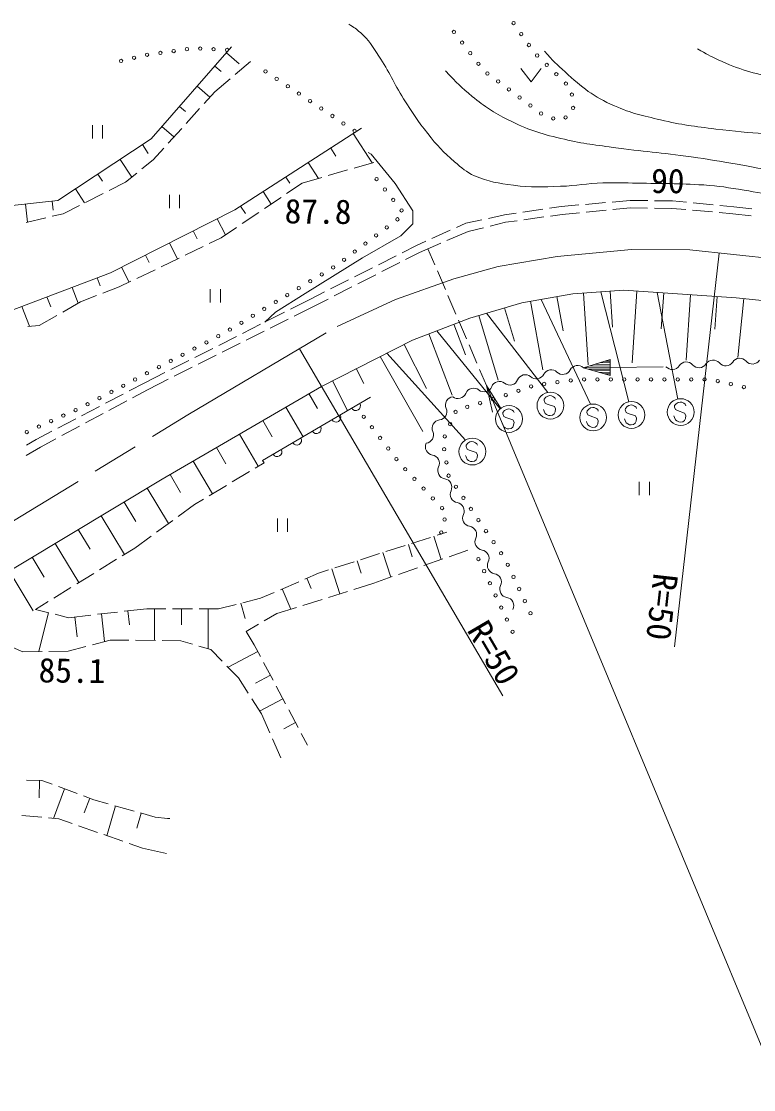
# Model space of a CAD drawing. Units: millimetres at full size, sheet at 1:1000; details may follow other scales. Extents: x 40000 to 680000, y 20000 to 380000.
# Drawn here: x 471646 to 526312, y 239185 to 318998 of the extents above; entities that cross this region are included whole.
import ezdxf
from ezdxf.enums import TextEntityAlignment as Align

# ---------------------------------------------------------------- set-up
doc = ezdxf.new("R2010")
doc.units = ezdxf.units.MM
doc.header["$LTSCALE"] = 1000
doc.linetypes.add('CHAIN', pattern=[18.5, 12, -1.5, 3.5, -1.5])
for name, color, linetype, lineweight in [('M-BGD', 7, 'Continuous', 13), ('M-BMK', 2, 'CHAIN', 13), ('M-STR-HTXT', 7, 'Continuous', 13), ('M-STR-STRC', 7, 'Continuous', 13)]:
    doc.layers.add(name, color=color, linetype=linetype, lineweight=lineweight)
doc.layers.add('M-BGD-HTXT', color=7, linetype='Continuous')
doc.styles.add('ＭＳ ゴシック', font='')
doc.styles.get('ＭＳ ゴシック').set_extended_font_data('MS Gothic')

# ---------------------------------------------------------------- blocks, each defined once
blk = doc.blocks.new('open_arrow')
at = {"color": 0, "linetype": 'Continuous', "lineweight": -2}
blk.add_lwpolyline([(7.5, 1.25), (0, 0), (7.5, -1.25)], dxfattribs=at)

msp = doc.modelspace()

# ---------------------------------------------------------------- linework, layer by layer
at = {"layer": 'M-BGD'}
for p, q in [((486951, 316656), (487895, 315831)), ((486082, 315661), (486554, 315248)), ((488758, 315996), (487610, 315028)), ((508945, 315480), (509695, 314480)), ((509695, 314480), (510445, 315480)), ((487227, 314706), (486079, 313737)), ((484766, 314155), (485711, 313330)), ((486079, 313737), (485288, 312861)), ((483451, 312648), (483899, 312257)), ((484953, 312490), (483948, 311376)), ((476952, 311241), (476952, 310241)), ((477702, 310241), (477702, 311241)), ((482135, 311142), (483031, 310359)), ((483613, 311005), (482609, 309891)), ((496425, 310612), (497833, 308424)), ((480683, 309791), (481121, 309129)), ((482274, 309520), (481483, 308643)), ((494743, 309530), (495123, 308939)), ((479016, 308687), (479891, 307365)), ((481483, 308643), (480650, 307974)), ((493061, 308448), (493821, 307266)), ((497953, 308458), (496482, 308034)), ((477348, 307583), (477691, 307064)), ((480260, 307661), (479427, 306992)), ((491379, 307366), (491679, 306900)), ((494080, 307340), (492609, 306916)), ((496002, 307895), (494560, 307479)), ((479427, 306992), (478205, 306373)), ((492609, 306916), (491443, 306128)), ((475680, 306480), (476367, 305442)), ((477759, 306147), (476421, 305469)), ((482700, 306030), (482700, 305030)), ((483450, 305030), (483450, 306030)), ((489697, 306285), (490296, 305352)), ((491029, 305848), (489786, 305007)), ((471956, 305348), (472101, 303999)), ((473945, 305561), (474017, 304887)), ((475975, 305243), (474753, 304624)), ((488014, 305203), (488382, 304631)), ((510566, 304963), (509082, 304745)), ((511943, 305164), (511061, 305035)), ((513271, 305280), (511943, 305164)), ((515263, 305454), (513769, 305324)), ((515301, 304889), (513808, 304747)), ((517089, 305613), (515761, 305498)), ((517094, 305060), (515799, 304937)), ((518422, 305603), (517089, 305613)), ((518401, 305047), (517094, 305060)), ((520209, 305029), (518901, 305042)), ((520255, 305588), (518922, 305599)), ((521240, 304936), (520209, 305029)), ((521296, 305486), (520255, 305588)), ((523232, 304757), (521738, 304891)), ((523286, 305290), (521794, 305437)), ((524824, 305139), (523784, 305241)), ((526186, 304986), (524824, 305139)), ((473466, 304321), (472005, 303977)), ((474753, 304624), (473952, 304435)), ((486258, 304251), (486874, 303038)), ((489372, 304727), (488130, 303887)), ((506025, 304173), (504833, 303911)), ((507705, 304543), (506513, 304281)), ((508587, 304673), (507705, 304543)), ((508666, 304107), (507793, 303985)), ((510647, 304385), (509161, 304177)), ((512015, 304577), (511142, 304454)), ((513310, 304700), (512015, 304577)), ((524760, 304620), (523730, 304713)), ((526123, 304468), (524760, 304620)), ((484475, 303345), (484776, 302751)), ((487715, 303607), (486549, 302819)), ((503668, 303388), (502300, 302773)), ((504989, 303299), (503411, 302619)), ((504833, 303911), (504125, 303593)), ((506148, 303583), (504989, 303299)), ((507793, 303985), (506634, 303701)), ((486549, 302819), (485676, 302398)), ((501844, 302568), (501136, 302250)), ((482692, 302438), (483295, 301252)), ((485226, 302181), (483874, 301531)), ((501136, 302250), (500081, 301716)), ((501375, 301741), (500335, 301210)), ((502952, 302421), (501375, 301741)), ((502002, 302012), (502514, 300810)), ((480909, 301532), (481191, 300977)), ((483424, 301314), (482072, 300663)), ((499635, 301490), (498297, 300812)), ((499890, 300983), (498554, 300301)), ((479126, 300625), (479690, 299516)), ((481622, 300446), (480270, 299795)), ((497851, 300587), (496513, 299909)), ((502711, 300350), (503299, 298970)), ((477297, 299825), (477521, 299235)), ((479820, 299578), (478947, 299158)), ((496067, 299683), (494729, 299005)), ((498109, 300073), (496773, 299391)), ((475427, 299115), (475875, 297936)), ((477265, 298507), (476049, 298036)), ((478947, 299158), (477731, 298687)), ((485750, 298984), (485750, 297984)), ((486500, 297984), (486500, 298984)), ((494282, 298779), (493228, 298245)), ((496328, 299163), (494992, 298481)), ((503495, 298510), (504083, 297130)), ((513610, 298701), (513972, 293334)), ((515606, 298836), (515787, 296152)), ((517601, 298839), (517244, 293495)), ((519597, 298705), (519418, 296034)), ((521592, 298572), (521266, 293693)), ((473557, 298405), (473838, 297665)), ((476049, 298036), (474732, 297280)), ((493228, 298245), (491732, 297490)), ((493508, 297722), (491999, 296965)), ((494547, 298253), (493508, 297722)), ((509661, 298086), (510575, 292952)), ((511631, 298436), (512087, 295869)), ((523588, 298439), (523425, 295999)), ((525582, 298285), (525128, 293883)), ((471687, 297695), (472250, 296214)), ((474298, 297032), (472980, 296276)), ((491286, 297264), (489947, 296588)), ((505808, 297026), (507232, 292202)), ((507726, 297592), (508462, 295100)), ((472980, 296276), (472115, 296203)), ((489501, 296363), (488162, 295686)), ((491553, 296741), (490212, 296068)), ((503922, 296364), (504796, 294080)), ((504279, 296670), (504868, 295290)), ((487716, 295461), (486377, 294785)), ((489765, 295844), (488424, 295171)), ((502054, 295649), (503801, 291082)), ((485930, 294559), (484591, 293883)), ((487978, 294947), (486637, 294274)), ((500217, 294866), (501892, 291572)), ((505064, 294830), (505652, 293451)), ((486190, 294050), (484849, 293377)), ((498434, 293960), (501615, 288366)), ((513605, 293121), (515599, 293743)), ((515612, 292543), (515599, 293743)), ((484145, 293658), (482806, 292982)), ((484403, 293153), (483062, 292480)), ((496651, 293053), (497219, 291937)), ((505848, 292991), (506361, 291788)), ((513605, 293121), (515605, 293143)), ((513605, 293121), (515612, 292543)), ((515604, 293263), (514004, 293245)), ((515607, 293023), (514007, 293005)), ((514403, 293370), (515603, 293383)), ((515601, 293503), (514801, 293494)), ((515200, 293618), (515600, 293623)), ((519566, 293186), (515605, 293143)), ((482360, 292756), (480864, 292001)), ((482615, 292255), (481107, 291499)), ((494869, 292146), (496003, 289915)), ((514408, 292890), (515608, 292903)), ((515609, 292783), (514809, 292774)), ((515211, 292658), (515611, 292663)), ((480864, 292001), (479690, 291387)), ((481107, 291499), (479949, 290879)), ((479247, 291156), (477917, 290461)), ((479508, 290643), (478186, 289935)), ((489645, 286187), (497704, 290912)), ((493116, 291185), (493761, 290079)), ((477474, 290230), (476144, 289535)), ((491388, 290177), (492679, 287966)), ((475701, 289304), (474372, 288609)), ((477745, 289699), (476423, 288991)), ((489661, 289169), (490362, 287968)), ((473928, 288378), (472754, 287764)), ((475982, 288755), (474659, 288047)), ((487933, 288161), (489335, 285759)), ((472754, 287764), (472020, 287333)), ((474219, 287811), (473061, 287191)), ((473061, 287191), (472001, 286575)), ((486206, 287153), (486920, 285929)), ((484479, 286145), (485907, 283697)), ((489096, 285616), (489770, 286021)), ((489770, 286021), (489645, 286187)), ((482751, 285137), (483528, 283806)), ((487382, 284584), (488667, 285358)), ((485669, 283553), (486954, 284326)), ((517779, 284595), (517779, 283595)), ((518529, 283595), (518529, 284595)), ((481032, 284115), (482619, 281473)), ((479318, 283085), (480184, 281642)), ((483350, 282005), (484566, 282890)), ((484566, 282890), (485240, 283295)), ((477603, 282055), (479336, 279170)), ((490757, 281858), (490757, 280858)), ((491507, 280858), (491507, 281858)), ((475889, 281025), (476769, 279560)), ((481732, 280828), (482945, 281711)), ((480111, 279649), (481328, 280534)), ((502200, 280448), (500771, 279991)), ((502441, 280525), (502995, 278793)), ((503420, 280838), (502676, 280600)), ((474174, 279995), (475935, 277065)), ((479175, 279070), (480111, 279649)), ((500295, 279839), (498866, 279382)), ((500536, 279916), (500829, 278997)), ((503586, 279000), (504975, 279487)), ((472460, 278965), (473355, 277476)), ((477474, 278017), (478749, 278807)), ((496485, 278620), (495056, 278163)), ((496726, 278697), (497023, 277768)), ((498390, 279229), (496961, 278773)), ((498631, 279306), (499218, 277470)), ((501698, 278339), (503114, 278835)), ((470746, 277935), (472535, 274957)), ((475773, 276965), (477049, 277754)), ((493836, 277773), (492816, 277331)), ((494580, 278011), (493836, 277773)), ((494821, 278088), (495415, 276231)), ((499811, 277678), (501226, 278174)), ((492357, 277133), (490980, 276537)), ((492949, 277389), (493276, 276635)), ((496476, 276563), (497949, 277025)), ((497949, 277025), (499339, 277512)), ((474073, 275912), (475348, 276701)), ((490521, 276338), (489501, 275897)), ((491114, 276595), (491767, 275086)), ((494568, 275965), (495999, 276414)), ((472711, 275069), (473648, 275649)), ((487687, 275437), (486358, 275100)), ((488029, 275524), (488344, 274394)), ((489501, 275897), (488172, 275560)), ((492659, 275366), (494091, 275815)), ((473692, 274819), (472711, 275069)), ((473680, 274822), (472939, 271913)), ((475157, 274446), (474176, 274696)), ((476836, 274639), (475157, 274446)), ((478823, 274867), (477333, 274696)), ((477617, 274728), (477854, 272662)), ((480999, 275116), (479320, 274923)), ((479604, 274956), (479722, 273923)), ((482428, 275112), (480999, 275116)), ((481595, 275114), (481588, 272741)), ((484428, 275106), (482928, 275110)), ((483595, 275108), (483591, 273922)), ((486358, 275100), (484928, 275105)), ((485595, 275103), (485586, 272125)), ((489782, 274213), (490709, 274754)), ((490709, 274754), (492182, 275217)), ((475630, 274500), (475801, 273009)), ((488424, 273418), (489351, 273960)), ((489033, 272421), (488424, 273418)), ((470099, 272608), (471761, 271891)), ((475136, 271953), (476468, 272301)), ((476951, 272427), (478283, 272774)), ((478283, 272774), (479666, 272760)), ((480166, 272755), (481666, 272741)), ((482166, 272736), (483549, 272722)), ((483549, 272722), (484425, 272465)), ((484905, 272325), (485782, 272068)), ((489498, 271543), (489033, 272421)), ((471761, 271891), (473198, 271918)), ((473698, 271927), (475136, 271953)), ((485782, 272068), (486640, 271187)), ((489301, 271915), (487078, 270738)), ((486989, 270829), (487848, 269949)), ((490434, 269775), (489732, 271101)), ((487848, 269949), (488571, 268812)), ((490237, 270148), (489126, 269559)), ((491371, 268008), (490668, 269333)), ((488839, 268390), (489562, 267254)), ((491173, 268380), (489432, 267458)), ((492307, 266240), (491605, 267566)), ((489562, 267254), (490186, 265839)), ((492109, 266613), (491239, 266152)), ((493006, 264920), (492541, 265798)), ((490387, 265382), (491011, 263967)), ((473181, 262287), (472039, 262308)), ((472990, 262290), (472966, 260991)), ((473943, 262003), (473181, 262287)), ((475816, 261304), (474411, 261828)), ((474876, 261655), (474055, 259454)), ((477046, 260845), (476285, 261129)), ((476750, 260956), (476340, 259856)), ((478136, 260537), (477046, 260845)), ((478666, 260387), (478034, 258155)), ((480061, 259992), (478617, 260400)), ((471674, 259665), (473169, 259533)), ((473667, 259489), (474447, 259420)), ((474447, 259420), (475440, 259070)), ((480591, 259842), (480275, 258726)), ((481632, 259547), (480542, 259856)), ((482556, 259454), (481632, 259547)), ((482733, 259443), (482556, 259454)), ((475912, 258903), (477327, 258405)), ((477798, 258238), (479213, 257740)), ((479685, 257573), (480678, 257223)), ((480678, 257223), (482470, 256818))]:
    msp.add_line(p, q, dxfattribs=at)
for points in [[(470962, 305242), (474358, 305605), (481327, 310217), (487340, 317102)], [(470752, 297340), (478303, 300207), (487577, 304922), (497049, 311013)], [(497538, 309194), (497760, 309077), (499552, 306881), (500876, 304840), (500860, 303859), (499985, 302965), (497100, 301319), (492820, 298665), (490611, 297260), (489811, 296519)], [(430661, 244839), (437609, 254404), (439712, 257582), (441847, 260417), (445788, 262380), (451583, 265776), (464716, 274313), (482156, 284790), (494050, 291730), (500851, 295189), (505127, 296824), (509006, 297970), (512815, 298647), (516624, 298904), (525013, 298343), (548171, 295960), (559082, 294716)]]:
    msp.add_lwpolyline(points, dxfattribs=at)
for centre in [(508394, 318873), (503939, 318210), (508966, 318052), (483015, 316783), (484006, 316921), (485001, 316959), (485999, 316909), (486998, 316860), (504547, 317416), (509538, 317232), (479090, 316039), (480062, 316275), (481034, 316508), (482025, 316645), (505155, 316622), (510153, 316448), (489871, 315258), (505763, 315828), (510868, 315749), (490704, 314705), (506440, 315104), (507241, 314507), (511583, 315050), (512298, 314351), (491537, 314153), (492371, 313600), (508043, 313909), (493204, 313047), (508845, 313311), (512746, 313526), (494033, 312487), (509646, 312713), (510448, 312115), (512829, 312530), (494862, 311928), (495690, 311368), (511358, 311752), (512272, 311825), (496519, 310809), (498165, 307218), (498788, 306436), (499411, 305654), (500034, 304872), (499724, 304207), (498926, 303604), (497331, 302398), (498129, 303001), (496533, 301795), (495736, 301192), (494066, 300095), (494923, 300611), (493210, 299579), (491496, 298548), (492353, 299064), (490639, 298033), (488925, 297002), (489782, 297517), (488068, 296486), (486341, 295479), (487211, 295971), (484568, 294554), (485455, 295017), (482795, 293628), (483682, 294091), (481909, 293166), (480136, 292240), (481022, 292703), (511665, 292042), (512656, 292175), (513651, 292247), (514651, 292247), (515651, 292247), (516651, 292247), (517651, 292247), (518651, 292247), (519651, 292247), (520651, 292247), (521651, 292247), (522651, 292247), (523637, 292121), (478363, 291314), (479249, 291777), (508749, 291401), (509694, 291729), (510674, 291910), (524612, 291901), (525588, 291680), (477476, 290852), (505894, 290483), (506853, 290767), (507805, 291073), (475691, 289952), (476590, 290389), (504059, 289821), (504935, 290199), (473866, 289133), (474778, 289542), (497204, 289463), (503657, 288905), (472042, 288313), (472954, 288723), (497814, 288670), (498425, 287878), (503255, 287990), (499035, 287086), (503210, 287029), (499646, 286294), (503373, 286043), (500301, 285540), (500988, 284814), (503537, 285056), (501676, 284088), (504084, 284223), (502363, 283362), (504646, 283396), (503051, 282636), (505208, 282569), (503246, 281782), (505770, 281742), (506332, 280915), (502997, 280814), (506894, 280087), (507456, 279260), (505771, 278826), (506196, 277920), (507961, 278401), (506621, 277015), (508385, 277495), (507045, 276110), (508808, 276589), (509231, 275683), (507470, 275204), (509654, 274777), (507895, 274299), (508319, 273394)]:
    msp.add_circle(centre, 125, dxfattribs=at)
for centre, radius, start, end in [((525277, 293205), 625, 40.8245, 147.0847), ((511201, 292340), 625, 46.33222, 152.59242), ((512064, 293244), 625, 226.33222, 332.59242), ((513174, 292669), 625, 46.33222, 152.59242), ((520237, 293608), 625, 220.8245, 327.0847), ((521286, 292929), 625, 40.8245, 147.0847), ((522232, 293746), 625, 220.8245, 327.0847), ((523282, 293067), 625, 40.8245, 147.0847), ((524228, 293884), 625, 220.8245, 327.0847), ((526223, 294022), 625, 220.8245, 327.0847), ((508114, 292449), 625, 231.44247, 337.70267), ((509270, 291974), 625, 51.44247, 157.70267), ((510091, 292915), 625, 226.33222, 332.59242), ((505399, 290968), 625, 51.44247, 157.70267), ((506178, 291945), 625, 231.44247, 337.70267), ((507335, 291471), 625, 51.44247, 157.70267), ((503931, 290333), 625, 97.15935, 203.41956), ((504242, 291442), 625, 231.44247, 337.70267), ((496608, 290269), 350, 210.38481, 30.38481), ((502784, 289837), 625, 277.15935, 23.41956), ((495141, 289410), 350, 210.38481, 30.38481), ((502940, 288596), 625, 97.15935, 203.41956), ((493675, 288550), 350, 210.38481, 30.38481), ((501792, 288099), 625, 277.15935, 23.41956), ((492208, 287690), 350, 210.38481, 30.38481), ((502434, 287210), 625, 154.42867, 260.68888), ((490742, 286830), 350, 210.38481, 30.38481), ((502232, 285976), 625, 334.42867, 80.68888), ((503359, 285437), 625, 154.42867, 260.68888), ((503157, 284203), 625, 334.42867, 80.68888), ((504285, 283663), 625, 154.42867, 260.68888), ((504083, 282430), 625, 334.42867, 80.68888), ((505210, 281890), 625, 154.42867, 260.68888), ((505008, 280657), 625, 334.42867, 80.68888), ((506135, 280117), 625, 154.42867, 260.68888), ((505933, 278884), 625, 334.42867, 80.68888), ((507061, 278344), 625, 154.42867, 260.68888), ((506859, 277111), 625, 334.42867, 80.68888), ((507986, 276571), 625, 154.42867, 260.68888), ((507784, 275338), 625, 334.42867, 80.68888)]:
    msp.add_arc(centre, radius, start, end, dxfattribs=at)
for points, knots in [([(496095, 318789), (496507, 318540), (496641, 318429), (496960, 318158), (497624, 317595), (497857, 317132), (498338, 316406), (499136, 315203), (499406, 314420), (500184, 313204), (500849, 312166), (501218, 311577), (501984, 310610), (502690, 309720), (503125, 309240), (503993, 308507), (504536, 308049), (504828, 307743), (505479, 307458), (506550, 306991), (507229, 306916), (508387, 306752), (509744, 306560), (510526, 306641), (511897, 306679), (513138, 306714), (513824, 306878), (515065, 306929), (516066, 306970), (516628, 306924), (517630, 306908), (519565, 306877), (520652, 306892), (522584, 306773), (523768, 306700), (524424, 306575), (525596, 306389), (527549, 306079), (528620, 305771), (530570, 305444), (533811, 304900), (535641, 304685), (538900, 304270), (541767, 303905), (543394, 303875), (546253, 303449), (547311, 303292), (547919, 303265), (548953, 302993), (549246, 302915), (549426, 302901), (549691, 302754), (549946, 302612), (550042, 302514), (550268, 302279)], [0, 0, 0, 0, 1, 1, 1, 2, 2, 2, 3, 3, 3, 4, 4, 4, 5, 5, 5, 6, 6, 6, 7, 7, 7, 8, 8, 8, 9, 9, 9, 10, 10, 10, 11, 11, 11, 12, 12, 12, 13, 13, 13, 14, 14, 14, 15, 15, 15, 16, 16, 16, 17, 17, 17, 18, 18, 18, 18]), ([(522128, 316951), (522821, 316531), (523056, 316425), (523671, 316126), (525257, 315352), (526265, 315200), (527955, 314692), (529844, 314124), (530936, 313923), (532862, 313493), (535058, 313002), (536294, 312736), (538517, 312387), (541701, 311886), (543515, 311836), (546711, 311421), (549678, 311035), (551325, 310699), (554298, 310361), (555451, 310231), (556105, 310227), (557258, 310097), (558668, 309937), (559136, 309853), (560853, 309569)], [0, 0, 0, 0, 1, 1, 1, 2, 2, 2, 3, 3, 3, 4, 4, 4, 5, 5, 5, 6, 6, 6, 7, 7, 7, 8, 8, 8, 8]), ([(560409, 305890), (559334, 306059), (559059, 306100), (558193, 306230), (556127, 306542), (554956, 306627), (552897, 306978), (549813, 307503), (548116, 307965), (545029, 308474), (542015, 308970), (540317, 309194), (537287, 309580), (534693, 309910), (533237, 310074), (530635, 310327), (527850, 310599), (526275, 310597), (523500, 310951), (521878, 311157), (520961, 311256), (519371, 311636), (518005, 311962), (517215, 312116), (515929, 312680), (514327, 313382), (513530, 314037), (512239, 315216), (511605, 315794), (511361, 316017), (510694, 316777)], [0, 0, 0, 0, 1, 1, 1, 2, 2, 2, 3, 3, 3, 4, 4, 4, 5, 5, 5, 6, 6, 6, 7, 7, 7, 8, 8, 8, 9, 9, 9, 10, 10, 10, 10]), ([(503310, 315297), (504178, 314368), (504469, 314075), (505304, 313396), (506275, 312606), (506864, 312197), (507983, 311636), (509437, 310908), (510329, 310633), (511909, 310250), (513415, 309884), (514285, 309797), (515819, 309580), (518095, 309258), (519385, 309198), (521661, 308879), (522999, 308691), (523741, 308540), (525073, 308318), (526291, 308114), (526967, 307961), (528189, 307788), (530796, 307419), (532273, 307339), (534888, 307025), (537652, 306693), (539201, 306505), (541960, 306137), (543868, 305882), (544928, 305680), (546836, 305436), (549748, 305064), (551408, 305060), (554299, 304548), (555680, 304303), (556443, 304107), (557804, 303769), (558165, 303679), (558358, 303594), (558723, 303520), (559255, 303411), (559467, 303418), (560109, 303399)], [0, 0, 0, 0, 1, 1, 1, 2, 2, 2, 3, 3, 3, 4, 4, 4, 5, 5, 5, 6, 6, 6, 7, 7, 7, 8, 8, 8, 9, 9, 9, 10, 10, 10, 11, 11, 11, 12, 12, 12, 13, 13, 13, 14, 14, 14, 14])]:
    msp.add_open_spline(points, degree=3, knots=knots, dxfattribs=at)
at = {"layer": 'M-BMK'}
msp.add_lwpolyline([(399847, 270251), (423635, 262890), (426767, 262305), (430646, 262119), (435961, 262659), (439668, 263614), (443096, 264975), (447260, 267285), (458041, 273906), (465627, 278377), (484080, 289602), (495219, 296199), (499581, 298225), (503927, 299751), (507230, 300686), (511654, 301434), (517185, 301948), (521547, 301917), (547018, 299245), (553873, 298575), (559473, 298127)], dxfattribs=at)
at = {"layer": 'M-STR-HTXT'}
for p, q in [((523739, 301687), (520416, 272274)), ((492404, 294532), (507582, 268616))]:
    msp.add_line(p, q, dxfattribs=at)
msp.add_lwpolyline([(506361, 291788), (528233, 239185), (558233, 239185)], dxfattribs=at)
at = {"layer": 'M-STR-STRC'}
for p, q in [((516999, 290571), (514903, 298788)), ((520646, 290781), (519121, 298737)), ((514141, 290387), (510461, 298228)), ((510946, 291270), (506372, 297192)), ((507389, 290042), (502660, 295881)), ((504802, 287713), (498933, 294213)), ((510683, 290776), (510667, 290662)), ((510667, 290662), (510752, 290480)), ((510811, 290914), (510683, 290776)), ((510942, 291007), (510811, 290914)), ((511108, 291041), (510942, 291007)), ((511224, 291024), (511108, 291041)), ((511368, 290952), (511224, 291024)), ((511478, 290877), (511368, 290952)), ((511513, 290766), (511478, 290877)), ((520671, 290524), (520540, 290431)), ((520837, 290557), (520671, 290524)), ((520953, 290541), (520837, 290557)), ((521097, 290468), (520953, 290541)), ((507593, 289779), (507577, 289665)), ((507721, 289917), (507593, 289779)), ((507853, 290010), (507721, 289917)), ((508019, 290044), (507853, 290010)), ((508134, 290027), (508019, 290044)), ((508279, 289955), (508134, 290027)), ((508389, 289880), (508279, 289955)), ((508423, 289769), (508389, 289880)), ((510669, 289887), (510630, 289997)), ((510753, 289710), (510669, 289887)), ((510752, 290480), (510903, 290406)), ((510903, 290406), (511436, 290218)), ((511486, 289818), (511415, 289669)), ((511436, 290218), (511516, 290045)), ((511516, 290045), (511486, 289818)), ((513878, 289893), (513862, 289779)), ((513862, 289779), (513947, 289597)), ((514006, 290032), (513878, 289893)), ((514137, 290124), (514006, 290032)), ((514303, 290158), (514137, 290124)), ((514419, 290142), (514303, 290158)), ((514563, 290069), (514419, 290142)), ((514673, 289995), (514563, 290069)), ((514707, 289883), (514673, 289995)), ((516735, 290076), (516719, 289963)), ((516719, 289963), (516805, 289780)), ((516864, 290215), (516735, 290076)), ((516805, 289780), (516956, 289707)), ((516995, 290308), (516864, 290215)), ((517161, 290341), (516995, 290308)), ((517277, 290325), (517161, 290341)), ((517421, 290252), (517277, 290325)), ((517531, 290178), (517421, 290252)), ((517565, 290066), (517531, 290178)), ((520411, 290292), (520395, 290179)), ((520395, 290179), (520481, 289996)), ((520540, 290431), (520411, 290292)), ((520481, 289996), (520632, 289923)), ((520632, 289923), (521164, 289734)), ((521207, 290394), (521097, 290468)), ((521164, 289734), (521244, 289562)), ((521241, 290282), (521207, 290394)), ((507579, 288890), (507540, 289000)), ((507577, 289665), (507663, 289483)), ((507663, 289483), (507814, 289409)), ((507814, 289409), (508346, 289221)), ((508346, 289221), (508426, 289048)), ((508426, 289048), (508396, 288821)), ((510856, 289636), (510753, 289710)), ((511003, 289561), (510856, 289636)), ((511123, 289544), (511003, 289561)), ((511290, 289573), (511123, 289544)), ((511415, 289669), (511290, 289573)), ((513864, 289004), (513825, 289114)), ((513948, 288827), (513864, 289004)), ((513947, 289597), (514098, 289523)), ((514098, 289523), (514630, 289335)), ((514681, 288935), (514610, 288786)), ((514630, 289335), (514711, 289163)), ((514711, 289163), (514681, 288935)), ((516722, 289188), (516683, 289298)), ((516806, 289010), (516722, 289188)), ((516909, 288937), (516806, 289010)), ((517055, 288861), (516909, 288937)), ((516956, 289707), (517488, 289518)), ((517468, 288969), (517343, 288873)), ((517539, 289118), (517468, 288969)), ((517488, 289518), (517569, 289346)), ((517569, 289346), (517539, 289118)), ((520398, 289404), (520359, 289514)), ((520482, 289226), (520398, 289404)), ((520585, 289153), (520482, 289226)), ((520731, 289078), (520585, 289153)), ((520851, 289061), (520731, 289078)), ((521019, 289089), (520851, 289061)), ((521144, 289185), (521019, 289089)), ((521215, 289334), (521144, 289185)), ((521244, 289562), (521215, 289334)), ((507663, 288713), (507579, 288890)), ((507767, 288639), (507663, 288713)), ((507913, 288564), (507767, 288639)), ((508033, 288547), (507913, 288564)), ((508201, 288576), (508033, 288547)), ((508325, 288672), (508201, 288576)), ((508396, 288821), (508325, 288672)), ((514051, 288753), (513948, 288827)), ((514197, 288678), (514051, 288753)), ((514318, 288661), (514197, 288678)), ((514485, 288690), (514318, 288661)), ((514610, 288786), (514485, 288690)), ((517176, 288845), (517055, 288861)), ((517343, 288873), (517176, 288845)), ((504857, 287341), (504841, 287227)), ((504986, 287480), (504857, 287341)), ((505117, 287573), (504986, 287480)), ((505283, 287606), (505117, 287573)), ((505399, 287590), (505283, 287606)), ((505543, 287517), (505399, 287590)), ((505653, 287443), (505543, 287517)), ((505687, 287331), (505653, 287443)), ((504844, 286453), (504805, 286563)), ((504841, 287227), (504927, 287045)), ((504927, 287045), (505078, 286972)), ((505078, 286972), (505610, 286783)), ((505610, 286783), (505690, 286611)), ((505690, 286611), (505661, 286383)), ((504928, 286275), (504844, 286453)), ((505031, 286201), (504928, 286275)), ((505177, 286126), (505031, 286201)), ((505297, 286110), (505177, 286126)), ((505465, 286138), (505297, 286110)), ((505590, 286234), (505465, 286138)), ((505661, 286383), (505590, 286234))]:
    msp.add_line(p, q, dxfattribs=at)
for centre in [(511140, 290289), (517193, 289590), (520869, 289806), (508050, 289292), (514335, 289406), (505315, 286855)]:
    msp.add_circle(centre, 1000, dxfattribs=at)

# ---------------------------------------------------------------- block references
at = {"layer": 'M-STR-HTXT', "xscale": 267, "yscale": 267, "rotation": 292.6}
msp.add_blockref('open_arrow', (506361, 291788), dxfattribs=at)

# ---------------------------------------------------------------- texts
at = {"layer": 'M-BGD-HTXT', "style": 'ＭＳ ゴシック'}
for s, p in [('90', (519896, 305615)), ('87.8', (493779, 303332)), ('85.1', (475409, 269036))]:
    msp.add_text(s, height=1833, rotation=359.362, dxfattribs=at).set_placement(p, align=Align.BOTTOM_CENTER)
at = {"layer": 'M-STR-HTXT', "style": 'ＭＳ ゴシック'}
for rotation, p in [(263.553, (519482, 275252)), (300.355, (506918, 271834))]:
    msp.add_text('R=50', height=1833, rotation=rotation, dxfattribs=at).set_placement(p, align=Align.MIDDLE_CENTER)

doc.saveas('drawing.dxf')
